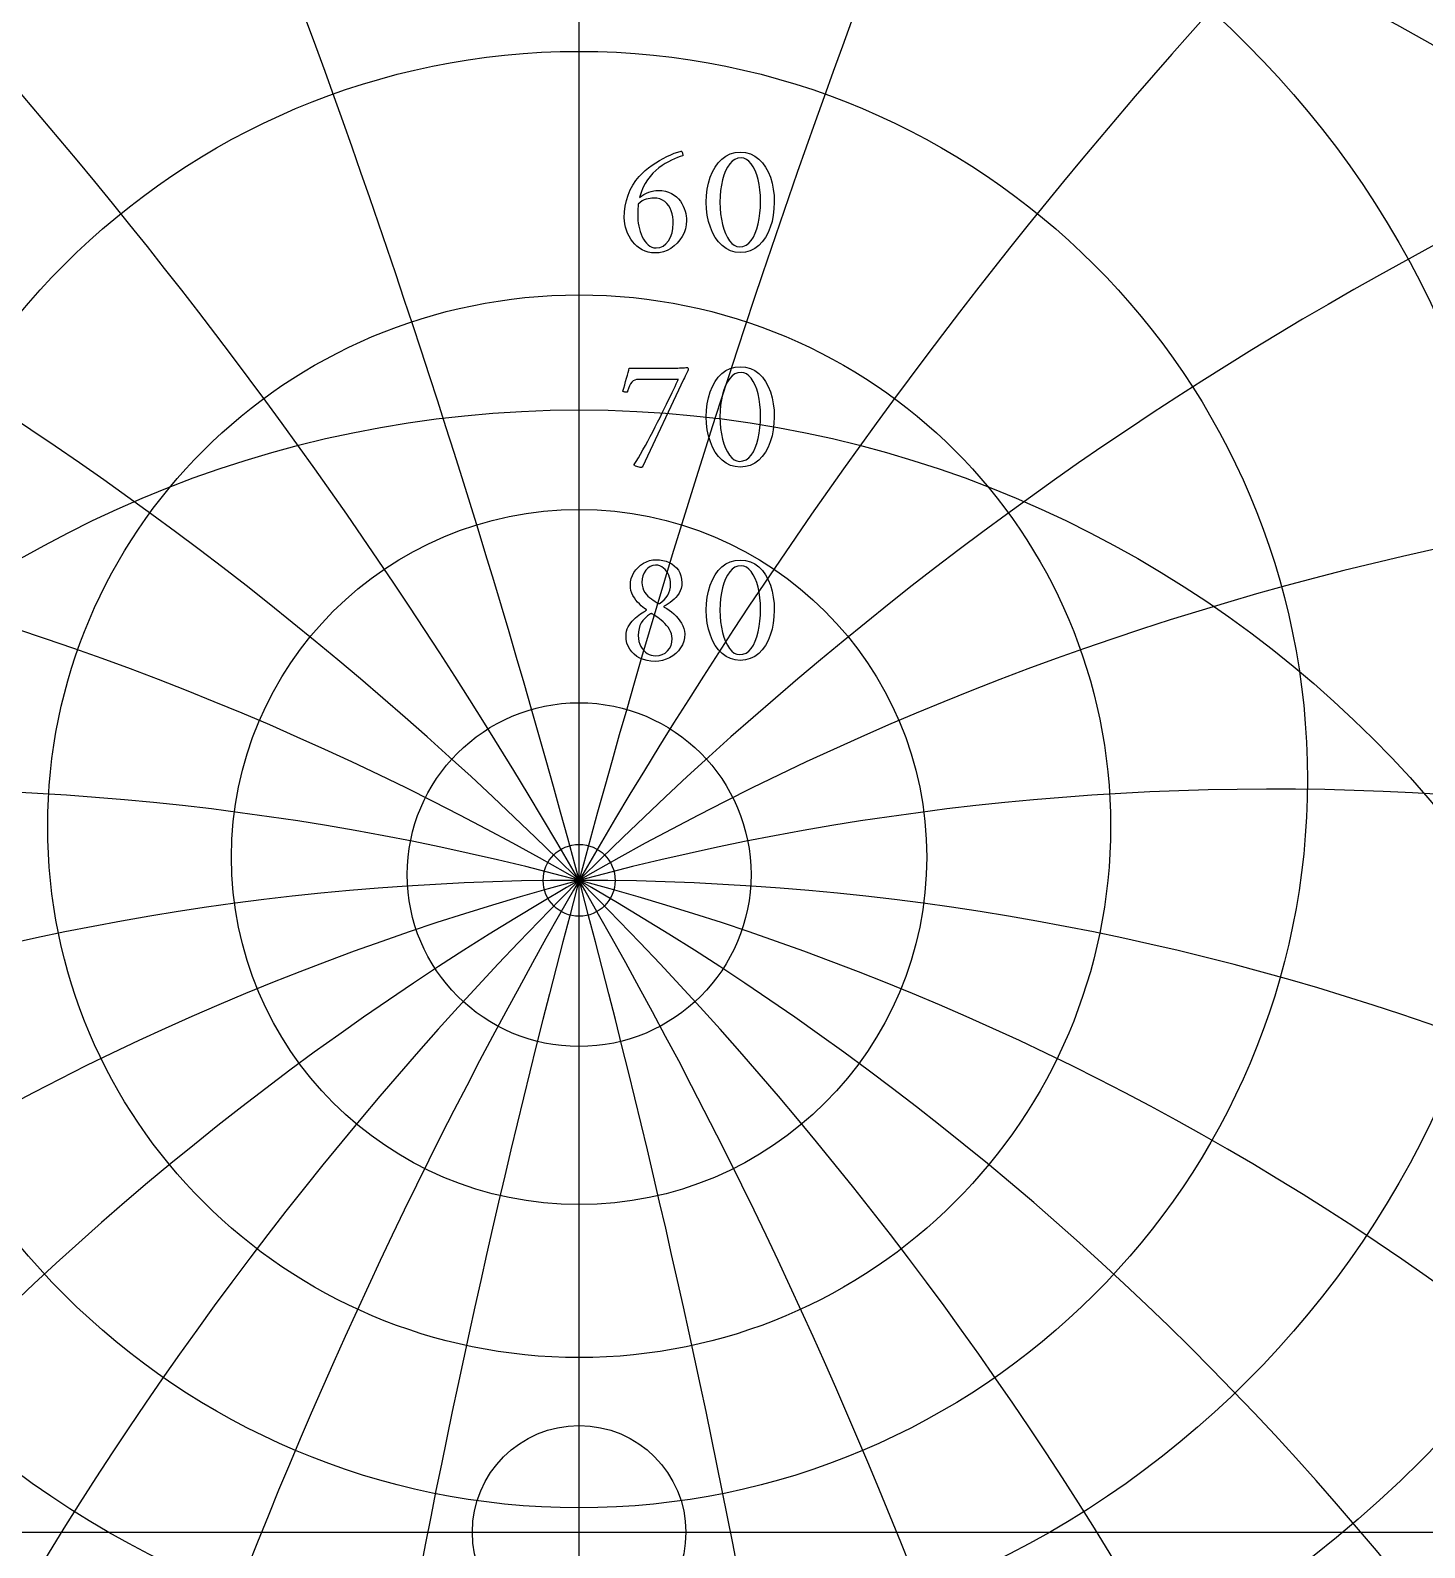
# Model space of a CAD drawing. Header units: millimetres. Extents: x -32.4 to 32.3, y -32.4 to 33.4.
# Drawn here: x -6.68 to 10.3, y -0.19 to 18.29 of the extents above; entities that cross this region are included whole.
import ezdxf

# ---------------------------------------------------------------- set-up
doc = ezdxf.new("R2010")
doc.units = ezdxf.units.MM
for name, color, linetype in [('CUT_INNER', 6, 'Continuous'), ('CUT_OUTER', 1, 'Continuous'), ('ENGRAVE', 7, 'Continuous'), ('ENGRAVE_FINE', 8, 'Continuous'), ('TEXT', 5, 'Continuous')]:
    doc.layers.add(name, color=color, linetype=linetype)

msp = doc.modelspace()

# ---------------------------------------------------------------- linework, layer by layer
at = {"layer": 'CUT_INNER'}
msp.add_circle((0, 0), 1.3, dxfattribs=at)
at = {"layer": 'CUT_OUTER'}
msp.add_arc((-0.0002, -0.0001), 32.35, 127.26523, 87.73645, dxfattribs=at)
at = {"layer": 'ENGRAVE'}
for points in [[(0, -31.9), (0, 31.9)], [(-31.9, 0), (31.9, 0)]]:
    msp.add_lwpolyline(points, dxfattribs=at)
for centre, radius in [((0, 0), 31.9), ((0, 12.734), 18.0113), ((0, 11.1213), 14.4971), ((0, 9.979), 11.5063), ((0, 0), 20.8814), ((0, 9.1663), 8.8686), ((0, 8.5983), 6.4711), ((0, 0), 13.6687), ((0, 8.2228), 4.2332), ((0, 8.0087), 2.0933), ((0, 7.9391), 0.438)]:
    msp.add_circle(centre, radius, dxfattribs=at)
for centre, radius, start, end in [((0, 15.0618), 22.3266, 154.24194, 25.75806), ((0, 18.5611), 27.9383, 185.94684, 354.05316), ((0, -23.4917), 31.4308, 48.36667, 131.63333), ((0, -23.4917), 31.4308, 48.36667, 131.63333)]:
    msp.add_arc(centre, radius, start, end, dxfattribs=at)
at = {"layer": 'ENGRAVE_FINE'}
for centre, radius, start, end in [((-117.3013, -23.4917), 121.4393, 6.766885, 26.508676), ((-117.3013, -23.4917), 121.4393, 6.766885, 26.508676), ((117.3013, -23.4917), 121.4393, 153.491324, 173.233115), ((117.3013, -23.4917), 121.4393, 153.491324, 173.233115), ((-54.4397, -23.4917), 62.8616, 13.722538, 53.435795), ((-54.4397, -23.4917), 62.8616, 13.722538, 53.435795), ((54.4397, -23.4917), 62.8616, 126.564205, 166.277462), ((54.4397, -23.4917), 62.8616, 126.564205, 166.277462), ((-31.4308, -23.4917), 44.4499, 21.07434, 81.04397), ((-31.4308, -23.4917), 44.4499, 21.07434, 81.04397), ((31.4308, -23.4917), 44.4499, 98.95603, 158.92566), ((31.4308, -23.4917), 44.4499, 98.95603, 158.92566), ((-18.1466, -23.4917), 36.2932, 29.07003, 104.2478), ((-18.1466, -23.4917), 36.2932, 29.07003, 104.2478), ((18.1466, -23.4917), 36.2932, 75.7522, 150.92997), ((18.1466, -23.4917), 36.2932, 75.7522, 150.92997), ((-8.4219, -23.4917), 32.5396, 38.02608, 119.32449), ((-8.4219, -23.4917), 32.5396, 38.02608, 119.32449), ((8.4219, -23.4917), 32.5396, 60.67551, 141.97392), ((8.4219, -23.4917), 32.5396, 60.67551, 141.97392)]:
    msp.add_arc(centre, radius, start, end, dxfattribs=at)
at = {"layer": 'TEXT'}
for points in [[(0.9597, 16.3412), (1.0073, 16.3389), (1.0508, 16.332), (1.0903, 16.3205), (1.1258, 16.3043), (1.1576, 16.2846), (1.186, 16.2623), (1.2111, 16.2375), (1.2327, 16.2101), (1.2512, 16.1811), (1.2669, 16.1513), (1.2798, 16.1208), (1.29, 16.0896), (1.2976, 16.0589), (1.3031, 16.0297), (1.3064, 16.002), (1.3075, 15.976), (1.3042, 15.9244), (1.2946, 15.8747), (1.2785, 15.8268), (1.256, 15.7807), (1.2281, 15.7378), (1.1958, 15.6992), (1.1591, 15.6649), (1.118, 15.635), (1.0734, 15.6108), (1.026, 15.5935), (0.9758, 15.5831), (0.9228, 15.5797), (0.8811, 15.582), (0.8415, 15.5891), (0.8039, 15.601), (0.7684, 15.6176), (0.7351, 15.638), (0.7045, 15.6615), (0.6764, 15.688), (0.6508, 15.7176), (0.6279, 15.7496), (0.6078, 15.7834), (0.5905, 15.8191), (0.576, 15.8565), (0.5645, 15.8948), (0.5564, 15.933), (0.5514, 15.9711), (0.5498, 16.009), (0.5527, 16.0809), (0.5615, 16.1508), (0.576, 16.2188), (0.5964, 16.2849), (0.6224, 16.3479), (0.6537, 16.4068), (0.6904, 16.4616), (0.7324, 16.5122), (0.7677, 16.5484), (0.8055, 16.5831), (0.8459, 16.6164), (0.8888, 16.6482), (0.9332, 16.6782), (0.9782, 16.706), (1.0236, 16.7316), (1.0695, 16.755), (1.1148, 16.7758), (1.1586, 16.7934), (1.2008, 16.8078), (1.2414, 16.8191), (1.2476, 16.8177), (1.2526, 16.8136), (1.2563, 16.8066), (1.2589, 16.7968), (1.2606, 16.7864), (1.2618, 16.7776), (1.2625, 16.7704), (1.2628, 16.7647), (1.2316, 16.7541), (1.1984, 16.7414), (1.1632, 16.7269), (1.1258, 16.7103), (1.0874, 16.6914), (1.0488, 16.6695), (1.0102, 16.6448), (0.9714, 16.6171), (0.9335, 16.5861), (0.8975, 16.5513), (0.8635, 16.5127), (0.8315, 16.4704), (0.8022, 16.4239), (0.7766, 16.3726), (0.7546, 16.3165), (0.7363, 16.2557), (0.7623, 16.275), (0.7897, 16.2919), (0.8186, 16.3066), (0.849, 16.3189), (0.8792, 16.3287), (0.9077, 16.3356), (0.9346, 16.3398), (0.9597, 16.3412)], [(1.9622, 16.8075), (2.0266, 16.8023), (2.0858, 16.7866), (2.1397, 16.7605), (2.1885, 16.7239), (2.2318, 16.6787), (2.2696, 16.6266), (2.3018, 16.5675), (2.3284, 16.5015), (2.3492, 16.4304), (2.3641, 16.356), (2.373, 16.2784), (2.376, 16.1975), (2.3729, 16.1165), (2.3638, 16.0389), (2.3487, 15.9645), (2.3274, 15.8934), (2.3004, 15.8274), (2.2679, 15.7681), (2.23, 15.7157), (2.1866, 15.67), (2.1379, 15.633), (2.0843, 15.6066), (2.0257, 15.5908), (1.9622, 15.5855), (1.9002, 15.5908), (1.8427, 15.6066), (1.7895, 15.633), (1.7407, 15.67), (1.6968, 15.7157), (1.6584, 15.7681), (1.6254, 15.8274), (1.5979, 15.8934), (1.5762, 15.9645), (1.5608, 16.0389), (1.5515, 16.1165), (1.5484, 16.1975), (1.5514, 16.2784), (1.5605, 16.356), (1.5757, 16.4304), (1.5969, 16.5015), (1.624, 16.5675), (1.6567, 16.6266), (1.6949, 16.6787), (1.7388, 16.7239), (1.7877, 16.7605), (1.8412, 16.7866), (1.8994, 16.8023), (1.9622, 16.8075)], [(1.9719, 16.7375), (1.9335, 16.733), (1.8978, 16.7193), (1.865, 16.6966), (1.8349, 16.6647), (1.8079, 16.6252), (1.7842, 16.5795), (1.7637, 16.5275), (1.7465, 16.4694), (1.7329, 16.4066), (1.7232, 16.3403), (1.7174, 16.2706), (1.7154, 16.1975), (1.7174, 16.1252), (1.7232, 16.0559), (1.7329, 15.9897), (1.7465, 15.9265), (1.7635, 15.8679), (1.7832, 15.8155), (1.8057, 15.7693), (1.831, 15.7293), (1.8588, 15.697), (1.8886, 15.6739), (1.9205, 15.6601), (1.9544, 15.6554), (1.9953, 15.6602), (2.0326, 15.6744), (2.0662, 15.6981), (2.0962, 15.7312), (2.1226, 15.7722), (2.1455, 15.8196), (2.1649, 15.8733), (2.1807, 15.9333), (2.1931, 15.9977), (2.2019, 16.0649), (2.2071, 16.1347), (2.2089, 16.2072), (2.207, 16.2801), (2.2014, 16.3492), (2.192, 16.4146), (2.1788, 16.4762), (2.1623, 16.533), (2.1428, 16.5836), (2.1205, 16.6281), (2.0952, 16.6666), (2.0675, 16.6977), (2.0377, 16.7198), (2.0058, 16.7331), (1.9719, 16.7375)], [(0.7208, 16.1722), (0.7189, 16.1565), (0.7174, 16.1406), (0.716, 16.1245), (0.7149, 16.1081), (0.7141, 16.0916), (0.7135, 16.0751), (0.7131, 16.0586), (0.713, 16.042), (0.7138, 16.0096), (0.7164, 15.9765), (0.7206, 15.9426), (0.7266, 15.908), (0.7343, 15.8736), (0.7438, 15.8405), (0.7552, 15.8086), (0.7684, 15.7778), (0.7833, 15.7491), (0.8002, 15.7232), (0.8188, 15.7001), (0.8393, 15.6797), (0.8615, 15.6631), (0.8854, 15.6513), (0.911, 15.6442), (0.9383, 15.6418), (0.9819, 15.6472), (1.0214, 15.6632), (1.0567, 15.6899), (1.0879, 15.7273), (1.1134, 15.7727), (1.1316, 15.8235), (1.1426, 15.8796), (1.1462, 15.941), (1.1447, 15.9811), (1.1401, 16.0197), (1.1326, 16.0569), (1.1219, 16.0926), (1.108, 16.1258), (1.0906, 16.1557), (1.0697, 16.1822), (1.0452, 16.2052), (1.0169, 16.2239), (0.9845, 16.2373), (0.9479, 16.2453), (0.9073, 16.248), (0.8863, 16.2472), (0.8643, 16.2448), (0.8411, 16.2409), (0.8169, 16.2353), (0.7923, 16.2267), (0.7681, 16.2132), (0.7443, 16.1951), (0.7208, 16.1722)], [(1.1851, 14.1786), (1.2039, 14.1788), (1.2234, 14.1793), (1.2437, 14.1803), (1.2647, 14.1815), (1.2839, 14.1828), (1.2987, 14.1837), (1.3092, 14.1843), (1.3152, 14.1844), (1.3203, 14.1833), (1.324, 14.1801), (1.3262, 14.1746), (1.3269, 14.167), (1.3258, 14.1563), (1.3225, 14.1439), (1.3171, 14.1296), (1.3094, 14.1135), (1.3005, 14.0962), (1.2914, 14.0783), (1.2821, 14.0598), (1.2725, 14.0407), (0.7732, 12.9741), (0.7698, 12.9716), (0.7654, 12.9697), (0.7601, 12.9686), (0.7538, 12.9683), (0.7425, 12.969), (0.73, 12.971), (0.7163, 12.9743), (0.7013, 12.979), (0.6877, 12.9845), (0.678, 12.9904), (0.6722, 12.9966), (0.6702, 13.0033), (0.6951, 13.0421), (0.7212, 13.0848), (0.7486, 13.1315), (0.7771, 13.182), (0.8064, 13.2352), (0.8361, 13.2898), (0.8662, 13.3459), (0.8966, 13.4035), (0.9268, 13.4615), (0.9563, 13.5191), (0.9851, 13.5761), (1.0131, 13.6327), (1.0401, 13.6878), (1.0656, 13.7403), (1.0896, 13.7902), (1.1122, 13.8377), (1.133, 13.8815), (1.1516, 13.9207), (1.168, 13.9553), (1.1822, 13.9853), (1.1936, 14.0095), (1.2018, 14.0268), (1.2067, 14.0372), (1.2084, 14.0407), (0.7266, 14.0407), (0.7001, 14.0385), (0.677, 14.0319), (0.6574, 14.021), (0.6411, 14.0057), (0.627, 13.9857), (0.6139, 13.9605), (0.6018, 13.9303), (0.5906, 13.895), (0.5884, 13.8899), (0.5838, 13.8862), (0.5768, 13.884), (0.5673, 13.8833), (0.5639, 13.8836), (0.5598, 13.8843), (0.5547, 13.8855), (0.5488, 13.8872), (0.5429, 13.8891), (0.5379, 13.8911), (0.5337, 13.893), (0.5304, 13.895), (0.5428, 13.934), (0.5549, 13.9734), (0.5666, 14.0132), (0.578, 14.0533), (0.5883, 14.0914), (0.5972, 14.1249), (0.6044, 14.154), (0.61, 14.1786)], [(1.9622, 14.1942), (2.0266, 14.1889), (2.0858, 14.1733), (2.1397, 14.1472), (2.1885, 14.1106), (2.2318, 14.0654), (2.2696, 14.0132), (2.3018, 13.9542), (2.3284, 13.8882), (2.3492, 13.8171), (2.3641, 13.7427), (2.373, 13.6651), (2.376, 13.5841), (2.3729, 13.5032), (2.3638, 13.4256), (2.3487, 13.3512), (2.3274, 13.2801), (2.3004, 13.214), (2.2679, 13.1548), (2.23, 13.1023), (2.1866, 13.0567), (2.1379, 13.0197), (2.0843, 12.9933), (2.0257, 12.9775), (1.9622, 12.9722), (1.9002, 12.9775), (1.8427, 12.9933), (1.7895, 13.0197), (1.7407, 13.0567), (1.6968, 13.1023), (1.6584, 13.1548), (1.6254, 13.214), (1.5979, 13.2801), (1.5762, 13.3512), (1.5608, 13.4256), (1.5515, 13.5032), (1.5484, 13.5841), (1.5514, 13.6651), (1.5605, 13.7427), (1.5757, 13.8171), (1.5969, 13.8882), (1.624, 13.9542), (1.6567, 14.0132), (1.6949, 14.0654), (1.7388, 14.1106), (1.7877, 14.1472), (1.8412, 14.1733), (1.8994, 14.1889), (1.9622, 14.1942)], [(1.9719, 14.1242), (1.9335, 14.1197), (1.8978, 14.106), (1.865, 14.0832), (1.8349, 14.0514), (1.8079, 14.0118), (1.7842, 13.9661), (1.7637, 13.9142), (1.7465, 13.8561), (1.7329, 13.7932), (1.7232, 13.7269), (1.7174, 13.6572), (1.7154, 13.5841), (1.7174, 13.5118), (1.7232, 13.4426), (1.7329, 13.3763), (1.7465, 13.3131), (1.7635, 13.2545), (1.7832, 13.2021), (1.8057, 13.1559), (1.831, 13.1159), (1.8588, 13.0836), (1.8886, 13.0606), (1.9205, 13.0467), (1.9544, 13.0421), (1.9953, 13.0468), (2.0326, 13.0611), (2.0662, 13.0847), (2.0962, 13.1179), (2.1226, 13.1589), (2.1455, 13.2063), (2.1649, 13.2599), (2.1807, 13.3199), (2.1931, 13.3844), (2.2019, 13.4515), (2.2071, 13.5214), (2.2089, 13.5938), (2.207, 13.6668), (2.2014, 13.7359), (2.192, 13.8013), (2.1788, 13.8629), (2.1623, 13.9196), (2.1428, 13.9703), (2.1205, 14.0148), (2.0952, 14.0533), (2.0675, 14.0843), (2.0377, 14.1065), (2.0058, 14.1198), (1.9719, 14.1242)], [(0.9383, 11.844), (0.9802, 11.8419), (1.0202, 11.8357), (1.0584, 11.8254), (1.0947, 11.8109), (1.1284, 11.7926), (1.1586, 11.7706), (1.1853, 11.745), (1.2084, 11.7157), (1.2271, 11.6829), (1.2404, 11.6468), (1.2485, 11.6072), (1.2511, 11.5642), (1.2489, 11.5285), (1.2424, 11.4952), (1.2315, 11.4644), (1.2162, 11.436), (1.1978, 11.4097), (1.1775, 11.3855), (1.1555, 11.3631), (1.1316, 11.3427), (1.1072, 11.324), (1.0833, 11.3068), (1.0601, 11.291), (1.0374, 11.2767), (1.0323, 11.2745), (1.0306, 11.2718), (1.0323, 11.2687), (1.0374, 11.265), (1.0665, 11.2483), (1.0955, 11.2291), (1.1243, 11.2075), (1.153, 11.1834), (1.1805, 11.1574), (1.2055, 11.13), (1.2281, 11.1011), (1.2482, 11.0707), (1.2648, 11.0393), (1.2766, 11.0071), (1.2837, 10.9742), (1.2861, 10.9406), (1.2829, 10.8942), (1.2735, 10.8502), (1.2577, 10.8087), (1.2356, 10.7696), (1.2083, 10.7337), (1.1771, 10.7019), (1.1418, 10.674), (1.1025, 10.6501), (1.0604, 10.631), (1.0168, 10.6174), (0.9716, 10.6092), (0.9247, 10.6064), (0.8747, 10.6089), (0.8274, 10.6161), (0.7829, 10.6283), (0.7412, 10.6453), (0.7031, 10.6666), (0.6695, 10.6919), (0.6404, 10.721), (0.6158, 10.7541), (0.5963, 10.7904), (0.5823, 10.8294), (0.574, 10.871), (0.5712, 10.9153), (0.5729, 10.9457), (0.578, 10.9746), (0.5865, 11.002), (0.5984, 11.028), (0.6128, 11.0525), (0.629, 11.0756), (0.6468, 11.0972), (0.6664, 11.1174), (0.6868, 11.1361), (0.7074, 11.1533), (0.7281, 11.1691), (0.7489, 11.1834), (0.7689, 11.1964), (0.7871, 11.2082), (0.8034, 11.2188), (0.8179, 11.2281), (0.8208, 11.2309), (0.8218, 11.2334), (0.8208, 11.2358), (0.8179, 11.2378), (0.798, 11.2507), (0.7773, 11.2662), (0.7558, 11.2843), (0.7334, 11.3048), (0.7114, 11.3276), (0.6911, 11.3522), (0.6726, 11.3786), (0.6557, 11.4068), (0.6417, 11.4367), (0.6316, 11.468), (0.6256, 11.5008), (0.6236, 11.5351), (0.6264, 11.5751), (0.6345, 11.6137), (0.6482, 11.6509), (0.6673, 11.6866), (0.6909, 11.7199), (0.7181, 11.75), (0.7487, 11.7767), (0.7829, 11.8002), (0.8196, 11.8194), (0.8577, 11.833), (0.8973, 11.8412), (0.9383, 11.844)], [(1.9622, 11.8401), (2.0266, 11.8348), (2.0858, 11.8192), (2.1397, 11.7931), (2.1885, 11.7565), (2.2318, 11.7113), (2.2696, 11.6591), (2.3018, 11.6001), (2.3284, 11.5341), (2.3492, 11.463), (2.3641, 11.3886), (2.373, 11.311), (2.376, 11.23), (2.3729, 11.1491), (2.3638, 11.0715), (2.3487, 10.9971), (2.3274, 10.926), (2.3004, 10.86), (2.2679, 10.8007), (2.23, 10.7482), (2.1866, 10.7026), (2.1379, 10.6656), (2.0843, 10.6392), (2.0257, 10.6234), (1.9622, 10.6181), (1.9002, 10.6234), (1.8427, 10.6392), (1.7895, 10.6656), (1.7407, 10.7026), (1.6968, 10.7482), (1.6584, 10.8007), (1.6254, 10.86), (1.5979, 10.926), (1.5762, 10.9971), (1.5608, 11.0715), (1.5515, 11.1491), (1.5484, 11.23), (1.5514, 11.311), (1.5605, 11.3886), (1.5757, 11.463), (1.5969, 11.5341), (1.624, 11.6001), (1.6567, 11.6591), (1.6949, 11.7113), (1.7388, 11.7565), (1.7877, 11.7931), (1.8412, 11.8192), (1.8994, 11.8348), (1.9622, 11.8401)], [(0.9286, 11.7779), (0.8959, 11.774), (0.8657, 11.7624), (0.8381, 11.7429), (0.813, 11.7157), (0.7922, 11.6832), (0.7773, 11.6477), (0.7684, 11.6094), (0.7654, 11.5681), (0.7676, 11.5335), (0.7739, 11.5018), (0.7846, 11.4728), (0.7994, 11.4467), (0.8172, 11.423), (0.8366, 11.4017), (0.8575, 11.3827), (0.8801, 11.366), (0.9026, 11.3511), (0.9238, 11.3374), (0.9434, 11.3249), (0.9617, 11.3136), (0.9638, 11.3127), (0.9665, 11.3121), (0.9697, 11.3118), (0.9733, 11.3116), (0.9742, 11.3116), (0.9748, 11.3116), (0.9751, 11.3116), (0.9753, 11.3116), (0.978, 11.3118), (0.9806, 11.3121), (0.9829, 11.3127), (0.985, 11.3136), (1.0127, 11.3342), (1.0374, 11.3573), (1.0593, 11.3828), (1.0782, 11.4107), (1.0935, 11.4411), (1.1044, 11.4739), (1.111, 11.5091), (1.1132, 11.5467), (1.1118, 11.5746), (1.1076, 11.6021), (1.1006, 11.629), (1.0908, 11.6555), (1.0785, 11.6806), (1.0639, 11.7036), (1.047, 11.7244), (1.0277, 11.7429), (1.0062, 11.7582), (0.9825, 11.7692), (0.9567, 11.7757), (0.9286, 11.7779)], [(1.9719, 11.7701), (1.9335, 11.7656), (1.8978, 11.7519), (1.865, 11.7291), (1.8349, 11.6973), (1.8079, 11.6578), (1.7842, 11.612), (1.7637, 11.5601), (1.7465, 11.502), (1.7329, 11.4391), (1.7232, 11.3728), (1.7174, 11.3031), (1.7154, 11.23), (1.7174, 11.1577), (1.7232, 11.0885), (1.7329, 11.0222), (1.7465, 10.959), (1.7635, 10.9004), (1.7832, 10.8481), (1.8057, 10.8019), (1.831, 10.7618), (1.8588, 10.7295), (1.8886, 10.7065), (1.9205, 10.6926), (1.9544, 10.688), (1.9953, 10.6928), (2.0326, 10.707), (2.0662, 10.7306), (2.0962, 10.7638), (2.1226, 10.8048), (2.1455, 10.8522), (2.1649, 10.9058), (2.1807, 10.9658), (2.1931, 11.0303), (2.2019, 11.0975), (2.2071, 11.1673), (2.2089, 11.2398), (2.207, 11.3127), (2.2014, 11.3818), (2.192, 11.4472), (2.1788, 11.5088), (2.1623, 11.5655), (2.1428, 11.6162), (2.1205, 11.6607), (2.0952, 11.6992), (2.0675, 11.7302), (2.0377, 11.7524), (2.0058, 11.7657), (1.9719, 11.7701)], [(0.9286, 10.6744), (0.9729, 10.6781), (1.0124, 10.689), (1.0472, 10.7072), (1.0773, 10.7327), (1.1015, 10.7642), (1.1188, 10.8002), (1.1292, 10.8409), (1.1326, 10.8862), (1.1306, 10.9149), (1.1244, 10.9428), (1.114, 10.9698), (1.0996, 10.9959), (1.0824, 11.021), (1.0637, 11.0445), (1.0435, 11.0666), (1.0219, 11.0873), (0.9999, 11.1063), (0.9787, 11.1234), (0.9581, 11.1388), (0.9383, 11.1523), (0.9207, 11.1637), (0.9068, 11.1727), (0.8965, 11.1793), (0.8898, 11.1834), (0.8861, 11.1851), (0.883, 11.1863), (0.8803, 11.1871), (0.8781, 11.1873), (0.8754, 11.1872), (0.8733, 11.1868), (0.8716, 11.1862), (0.8703, 11.1854), (0.8341, 11.1602), (0.8031, 11.1334), (0.7773, 11.1049), (0.7567, 11.0746), (0.741, 11.0417), (0.7297, 11.0052), (0.723, 10.965), (0.7208, 10.9211), (0.7227, 10.8837), (0.7285, 10.849), (0.7382, 10.8172), (0.7518, 10.7881), (0.7684, 10.762), (0.7871, 10.7393), (0.8078, 10.7198), (0.8305, 10.7036), (0.8545, 10.6908), (0.8788, 10.6817), (0.9036, 10.6762), (0.9286, 10.6744)]]:
    msp.add_lwpolyline(points, close=True, dxfattribs=at)

doc.saveas('drawing.dxf')
